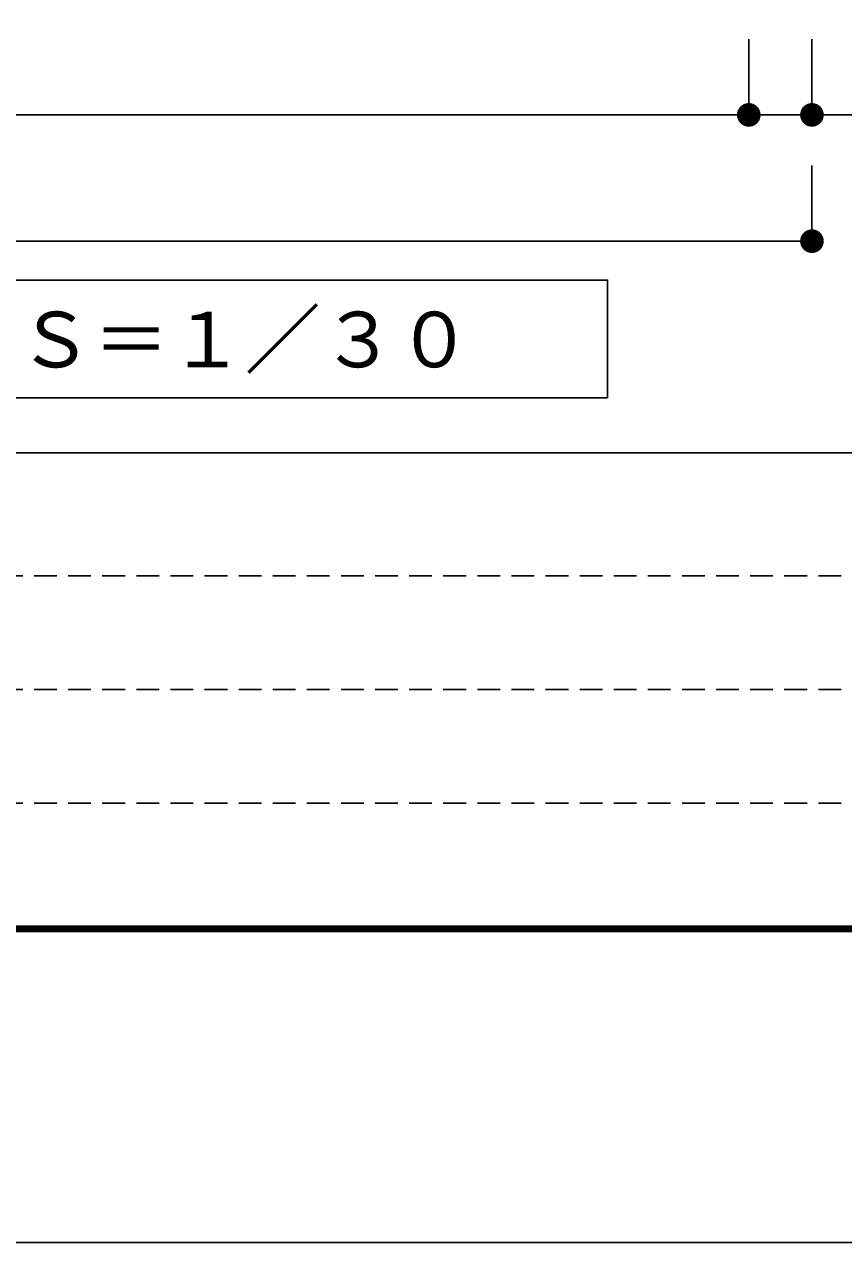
# Model space of a CAD drawing. Units: millimetres, scale not verified. Extents: x -24131 to 8910, y -6308 to 6308.
# Drawn here: x -4671 to -3374, y -6308 to -4378 of the extents above; entities that cross this region are included whole.
import ezdxf
from ezdxf.enums import TextEntityAlignment as Align

# ---------------------------------------------------------------- set-up
doc = ezdxf.new("R2010")
doc.units = ezdxf.units.MM
doc.header["$LTSCALE"] = 30
doc.linetypes.add('DASHED1', pattern=[1.8, 1.2, -0.6])
for name, color, linetype, lineweight in [('0-B_機器', 2, 'Continuous', 25), ('1-5_00クル-フ-6寸法', 132, 'Continuous', 25), ('1-9_図面枠', 7, 'Continuous', 25), ('1-A_Axis_waku', 7, 'Continuous', 25)]:
    doc.layers.add(name, color=color, linetype=linetype, lineweight=lineweight)
doc.styles.add('ＭＳ ゴシック', font='')
doc.styles.get('ＭＳ ゴシック').set_extended_font_data('MS Gothic')

msp = doc.modelspace()

# ---------------------------------------------------------------- linework, layer by layer
at = {"layer": '0-B_機器', "color": 3}
msp.add_lwpolyline([(-3747.83, -4969.36), (-3747.83, -4783.05), (-5777.16, -4783.05), (-5777.16, -4969.36)], close=True, dxfattribs=at)
at = {"layer": '1-5_00クル-フ-6寸法', "color": 4}
for p, q in [((-3524.26, -4401.52), (-3524.26, -4521.52)), ((-3524.26, -4401.52), (-3524.26, -4521.52)), ((-3424.26, -4401.52), (-3424.26, -4521.52)), ((-3524.26, -4521.52), (-6124.26, -4521.52)), ((-3524.26, -4521.52), (-3424.26, -4521.52)), ((-3425.76, -4521.52), (-3125.19, -4521.52)), ((-3424.26, -4601.52), (-3424.26, -4721.52)), ((-3424.26, -4721.52), (-6224.26, -4721.52))]:
    msp.add_line(p, q, dxfattribs=at)
at = {"layer": '1-5_00クル-フ-6寸法'}
for points in [[(-3524.26, -4521.52), (-3542.42, -4516.85), (-3541.7, -4514.62)], [(-3524.26, -4521.52), (-3542.42, -4516.85), (-3541.7, -4514.62)], [(-3524.26, -4521.52), (-3541.7, -4514.62), (-3540.69, -4512.48)], [(-3524.26, -4521.52), (-3541.7, -4514.62), (-3540.69, -4512.48)], [(-3524.26, -4521.52), (-3540.69, -4512.48), (-3539.43, -4510.5)], [(-3524.26, -4521.52), (-3540.69, -4512.48), (-3539.43, -4510.5)], [(-3524.26, -4521.52), (-3539.43, -4510.5), (-3537.93, -4508.68)], [(-3524.26, -4521.52), (-3539.43, -4510.5), (-3537.93, -4508.68)], [(-3524.26, -4521.52), (-3537.93, -4508.68), (-3536.22, -4507.07)], [(-3524.26, -4521.52), (-3537.93, -4508.68), (-3536.22, -4507.07)], [(-3524.26, -4521.52), (-3536.22, -4507.07), (-3534.31, -4505.69)], [(-3524.26, -4521.52), (-3536.22, -4507.07), (-3534.31, -4505.69)], [(-3524.26, -4521.52), (-3534.31, -4505.69), (-3532.25, -4504.55)], [(-3524.26, -4521.52), (-3534.31, -4505.69), (-3532.25, -4504.55)], [(-3524.26, -4521.52), (-3532.25, -4504.55), (-3530.06, -4503.69)], [(-3524.26, -4521.52), (-3532.25, -4504.55), (-3530.06, -4503.69)], [(-3524.26, -4521.52), (-3530.06, -4503.69), (-3527.78, -4503.1)], [(-3524.26, -4521.52), (-3530.06, -4503.69), (-3527.78, -4503.1)], [(-3524.26, -4521.52), (-3527.78, -4503.1), (-3525.44, -4502.8)], [(-3524.26, -4521.52), (-3527.78, -4503.1), (-3525.44, -4502.8)], [(-3524.26, -4521.52), (-3525.44, -4502.8), (-3523.09, -4502.8)], [(-3524.26, -4521.52), (-3525.44, -4502.8), (-3523.09, -4502.8)], [(-3524.26, -4521.52), (-3523.09, -4502.8), (-3520.75, -4503.1)], [(-3524.26, -4521.52), (-3523.09, -4502.8), (-3520.75, -4503.1)], [(-3524.26, -4521.52), (-3520.75, -4503.1), (-3518.47, -4503.69)], [(-3524.26, -4521.52), (-3520.75, -4503.1), (-3518.47, -4503.69)], [(-3524.26, -4521.52), (-3518.47, -4503.69), (-3516.28, -4504.55)], [(-3524.26, -4521.52), (-3518.47, -4503.69), (-3516.28, -4504.55)], [(-3524.26, -4521.52), (-3516.28, -4504.55), (-3514.22, -4505.69)], [(-3524.26, -4521.52), (-3516.28, -4504.55), (-3514.22, -4505.69)], [(-3524.26, -4521.52), (-3514.22, -4505.69), (-3512.31, -4507.07)], [(-3524.26, -4521.52), (-3514.22, -4505.69), (-3512.31, -4507.07)], [(-3524.26, -4521.52), (-3512.31, -4507.07), (-3510.6, -4508.68)], [(-3524.26, -4521.52), (-3512.31, -4507.07), (-3510.6, -4508.68)], [(-3524.26, -4521.52), (-3510.6, -4508.68), (-3509.09, -4510.5)], [(-3524.26, -4521.52), (-3510.6, -4508.68), (-3509.09, -4510.5)], [(-3524.26, -4521.52), (-3509.09, -4510.5), (-3507.83, -4512.48)], [(-3524.26, -4521.52), (-3509.09, -4510.5), (-3507.83, -4512.48)], [(-3524.26, -4521.52), (-3507.83, -4512.48), (-3506.83, -4514.62)], [(-3524.26, -4521.52), (-3507.83, -4512.48), (-3506.83, -4514.62)], [(-3524.26, -4521.52), (-3506.83, -4514.62), (-3506.1, -4516.85)], [(-3524.26, -4521.52), (-3506.83, -4514.62), (-3506.1, -4516.85)], [(-3424.26, -4521.52), (-3442.42, -4516.85), (-3441.7, -4514.62)], [(-3424.26, -4521.52), (-3441.7, -4514.62), (-3440.69, -4512.48)], [(-3424.26, -4521.52), (-3440.69, -4512.48), (-3439.43, -4510.5)], [(-3424.26, -4521.52), (-3439.43, -4510.5), (-3437.93, -4508.68)], [(-3424.26, -4521.52), (-3437.93, -4508.68), (-3436.21, -4507.07)], [(-3424.26, -4521.52), (-3436.21, -4507.07), (-3434.31, -4505.69)], [(-3424.26, -4521.52), (-3434.31, -4505.69), (-3432.25, -4504.55)], [(-3424.26, -4521.52), (-3432.25, -4504.55), (-3430.06, -4503.69)], [(-3424.26, -4521.52), (-3430.06, -4503.69), (-3427.78, -4503.1)], [(-3424.26, -4521.52), (-3427.78, -4503.1), (-3425.44, -4502.8)], [(-3424.26, -4521.52), (-3425.44, -4502.8), (-3423.08, -4502.8)], [(-3424.26, -4521.52), (-3423.08, -4502.8), (-3420.75, -4503.1)], [(-3424.26, -4521.52), (-3420.75, -4503.1), (-3418.47, -4503.69)], [(-3424.26, -4521.52), (-3418.47, -4503.69), (-3416.28, -4504.55)], [(-3424.26, -4521.52), (-3416.28, -4504.55), (-3414.22, -4505.69)], [(-3424.26, -4521.52), (-3414.22, -4505.69), (-3412.31, -4507.07)], [(-3424.26, -4521.52), (-3412.31, -4507.07), (-3410.59, -4508.68)], [(-3424.26, -4521.52), (-3410.59, -4508.68), (-3409.09, -4510.5)], [(-3424.26, -4521.52), (-3409.09, -4510.5), (-3407.83, -4512.48)], [(-3424.26, -4521.52), (-3407.83, -4512.48), (-3406.83, -4514.62)], [(-3424.26, -4521.52), (-3406.83, -4514.62), (-3406.1, -4516.85)], [(-3524.26, -4521.52), (-3543.01, -4521.52), (-3542.87, -4519.17)], [(-3524.26, -4521.52), (-3543.01, -4521.52), (-3542.87, -4519.17)], [(-3524.26, -4521.52), (-3542.87, -4523.87), (-3543.01, -4521.52)], [(-3524.26, -4521.52), (-3542.87, -4523.87), (-3543.01, -4521.52)], [(-3524.26, -4521.52), (-3542.87, -4519.17), (-3542.42, -4516.85)], [(-3524.26, -4521.52), (-3542.87, -4519.17), (-3542.42, -4516.85)], [(-3524.26, -4521.52), (-3542.42, -4526.18), (-3542.87, -4523.87)], [(-3524.26, -4521.52), (-3542.42, -4526.18), (-3542.87, -4523.87)], [(-3524.26, -4521.52), (-3541.7, -4528.42), (-3542.42, -4526.18)], [(-3524.26, -4521.52), (-3541.7, -4528.42), (-3542.42, -4526.18)], [(-3524.26, -4521.52), (-3540.69, -4530.55), (-3541.7, -4528.42)], [(-3524.26, -4521.52), (-3540.69, -4530.55), (-3541.7, -4528.42)], [(-3524.26, -4521.52), (-3539.43, -4532.54), (-3540.69, -4530.55)], [(-3524.26, -4521.52), (-3539.43, -4532.54), (-3540.69, -4530.55)], [(-3524.26, -4521.52), (-3537.93, -4534.35), (-3539.43, -4532.54)], [(-3524.26, -4521.52), (-3537.93, -4534.35), (-3539.43, -4532.54)], [(-3524.26, -4521.52), (-3536.22, -4535.96), (-3537.93, -4534.35)], [(-3524.26, -4521.52), (-3536.22, -4535.96), (-3537.93, -4534.35)], [(-3524.26, -4521.52), (-3534.31, -4537.35), (-3536.22, -4535.96)], [(-3524.26, -4521.52), (-3534.31, -4537.35), (-3536.22, -4535.96)], [(-3524.26, -4521.52), (-3532.25, -4538.48), (-3534.31, -4537.35)], [(-3524.26, -4521.52), (-3532.25, -4538.48), (-3534.31, -4537.35)], [(-3524.26, -4521.52), (-3530.06, -4539.35), (-3532.25, -4538.48)], [(-3524.26, -4521.52), (-3530.06, -4539.35), (-3532.25, -4538.48)], [(-3524.26, -4521.52), (-3527.78, -4539.94), (-3530.06, -4539.35)], [(-3524.26, -4521.52), (-3527.78, -4539.94), (-3530.06, -4539.35)], [(-3524.26, -4521.52), (-3525.44, -4540.23), (-3527.78, -4539.94)], [(-3524.26, -4521.52), (-3525.44, -4540.23), (-3527.78, -4539.94)], [(-3524.26, -4521.52), (-3523.09, -4540.23), (-3525.44, -4540.23)], [(-3524.26, -4521.52), (-3523.09, -4540.23), (-3525.44, -4540.23)], [(-3524.26, -4521.52), (-3506.1, -4516.85), (-3505.66, -4519.17)], [(-3524.26, -4521.52), (-3506.1, -4516.85), (-3505.66, -4519.17)], [(-3524.26, -4521.52), (-3505.66, -4519.17), (-3505.51, -4521.52)], [(-3524.26, -4521.52), (-3505.66, -4519.17), (-3505.51, -4521.52)], [(-3524.26, -4521.52), (-3520.75, -4539.94), (-3523.09, -4540.23)], [(-3524.26, -4521.52), (-3518.47, -4539.35), (-3520.75, -4539.94)], [(-3524.26, -4521.52), (-3516.28, -4538.48), (-3518.47, -4539.35)], [(-3524.26, -4521.52), (-3514.22, -4537.35), (-3516.28, -4538.48)], [(-3524.26, -4521.52), (-3512.31, -4535.96), (-3514.22, -4537.35)], [(-3524.26, -4521.52), (-3510.6, -4534.35), (-3512.31, -4535.96)], [(-3524.26, -4521.52), (-3509.09, -4532.54), (-3510.6, -4534.35)], [(-3524.26, -4521.52), (-3507.83, -4530.55), (-3509.09, -4532.54)], [(-3524.26, -4521.52), (-3506.83, -4528.42), (-3507.83, -4530.55)], [(-3524.26, -4521.52), (-3506.1, -4526.18), (-3506.83, -4528.42)], [(-3524.26, -4521.52), (-3505.66, -4523.87), (-3506.1, -4526.18)], [(-3524.26, -4521.52), (-3505.51, -4521.52), (-3505.66, -4523.87)], [(-3524.26, -4521.52), (-3520.75, -4539.94), (-3523.09, -4540.23)], [(-3524.26, -4521.52), (-3518.47, -4539.35), (-3520.75, -4539.94)], [(-3524.26, -4521.52), (-3516.28, -4538.48), (-3518.47, -4539.35)], [(-3524.26, -4521.52), (-3514.22, -4537.35), (-3516.28, -4538.48)], [(-3524.26, -4521.52), (-3512.31, -4535.96), (-3514.22, -4537.35)], [(-3524.26, -4521.52), (-3510.6, -4534.35), (-3512.31, -4535.96)], [(-3524.26, -4521.52), (-3509.09, -4532.54), (-3510.6, -4534.35)], [(-3524.26, -4521.52), (-3507.83, -4530.55), (-3509.09, -4532.54)], [(-3524.26, -4521.52), (-3506.83, -4528.42), (-3507.83, -4530.55)], [(-3524.26, -4521.52), (-3506.1, -4526.18), (-3506.83, -4528.42)], [(-3524.26, -4521.52), (-3505.66, -4523.87), (-3506.1, -4526.18)], [(-3524.26, -4521.52), (-3505.51, -4521.52), (-3505.66, -4523.87)], [(-3424.26, -4521.52), (-3443.01, -4521.52), (-3442.86, -4519.17)], [(-3424.26, -4521.52), (-3442.86, -4523.87), (-3443.01, -4521.52)], [(-3424.26, -4521.52), (-3442.86, -4519.17), (-3442.42, -4516.85)], [(-3424.26, -4521.52), (-3442.42, -4526.18), (-3442.86, -4523.87)], [(-3424.26, -4521.52), (-3441.7, -4528.42), (-3442.42, -4526.18)], [(-3424.26, -4521.52), (-3440.69, -4530.55), (-3441.7, -4528.42)], [(-3424.26, -4521.52), (-3439.43, -4532.54), (-3440.69, -4530.55)], [(-3424.26, -4521.52), (-3437.93, -4534.35), (-3439.43, -4532.54)], [(-3424.26, -4521.52), (-3436.21, -4535.96), (-3437.93, -4534.35)], [(-3424.26, -4521.52), (-3434.31, -4537.35), (-3436.21, -4535.96)], [(-3424.26, -4521.52), (-3432.25, -4538.48), (-3434.31, -4537.35)], [(-3424.26, -4521.52), (-3430.06, -4539.35), (-3432.25, -4538.48)], [(-3424.26, -4521.52), (-3427.78, -4539.94), (-3430.06, -4539.35)], [(-3424.26, -4521.52), (-3425.44, -4540.23), (-3427.78, -4539.94)], [(-3424.26, -4521.52), (-3423.08, -4540.23), (-3425.44, -4540.23)], [(-3424.26, -4521.52), (-3406.1, -4516.85), (-3405.66, -4519.17)], [(-3424.26, -4521.52), (-3405.66, -4519.17), (-3405.51, -4521.52)], [(-3424.26, -4521.52), (-3420.75, -4539.94), (-3423.08, -4540.23)], [(-3424.26, -4521.52), (-3418.47, -4539.35), (-3420.75, -4539.94)], [(-3424.26, -4521.52), (-3416.28, -4538.48), (-3418.47, -4539.35)], [(-3424.26, -4521.52), (-3414.22, -4537.35), (-3416.28, -4538.48)], [(-3424.26, -4521.52), (-3412.31, -4535.96), (-3414.22, -4537.35)], [(-3424.26, -4521.52), (-3410.59, -4534.35), (-3412.31, -4535.96)], [(-3424.26, -4521.52), (-3409.09, -4532.54), (-3410.59, -4534.35)], [(-3424.26, -4521.52), (-3407.83, -4530.55), (-3409.09, -4532.54)], [(-3424.26, -4521.52), (-3406.83, -4528.42), (-3407.83, -4530.55)], [(-3424.26, -4521.52), (-3406.1, -4526.18), (-3406.83, -4528.42)], [(-3424.26, -4521.52), (-3405.66, -4523.87), (-3406.1, -4526.18)], [(-3424.26, -4521.52), (-3405.51, -4521.52), (-3405.66, -4523.87)], [(-3424.26, -4721.52), (-3437.93, -4708.68), (-3436.21, -4707.07)], [(-3424.26, -4721.52), (-3436.21, -4707.07), (-3434.31, -4705.69)], [(-3424.26, -4721.52), (-3434.31, -4705.69), (-3432.25, -4704.55)], [(-3424.26, -4721.52), (-3432.25, -4704.55), (-3430.06, -4703.69)], [(-3424.26, -4721.52), (-3430.06, -4703.69), (-3427.78, -4703.1)], [(-3424.26, -4721.52), (-3427.78, -4703.1), (-3425.44, -4702.8)], [(-3424.26, -4721.52), (-3425.44, -4702.8), (-3423.08, -4702.8)], [(-3424.26, -4721.52), (-3423.08, -4702.8), (-3420.75, -4703.1)], [(-3424.26, -4721.52), (-3420.75, -4703.1), (-3418.47, -4703.69)], [(-3424.26, -4721.52), (-3418.47, -4703.69), (-3416.28, -4704.55)], [(-3424.26, -4721.52), (-3416.28, -4704.55), (-3414.22, -4705.69)], [(-3424.26, -4721.52), (-3414.22, -4705.69), (-3412.31, -4707.07)], [(-3424.26, -4721.52), (-3412.31, -4707.07), (-3410.59, -4708.68)], [(-3424.26, -4721.52), (-3443.01, -4721.52), (-3442.86, -4719.17)], [(-3424.26, -4721.52), (-3442.86, -4723.87), (-3443.01, -4721.52)], [(-3424.26, -4721.52), (-3442.86, -4719.17), (-3442.42, -4716.85)], [(-3424.26, -4721.52), (-3442.42, -4726.18), (-3442.86, -4723.87)], [(-3424.26, -4721.52), (-3442.42, -4716.85), (-3441.7, -4714.62)], [(-3424.26, -4721.52), (-3441.7, -4728.42), (-3442.42, -4726.18)], [(-3424.26, -4721.52), (-3441.7, -4714.62), (-3440.69, -4712.48)], [(-3424.26, -4721.52), (-3440.69, -4730.55), (-3441.7, -4728.42)], [(-3424.26, -4721.52), (-3440.69, -4712.48), (-3439.43, -4710.5)], [(-3424.26, -4721.52), (-3439.43, -4732.54), (-3440.69, -4730.55)], [(-3424.26, -4721.52), (-3439.43, -4710.5), (-3437.93, -4708.68)], [(-3424.26, -4721.52), (-3437.93, -4734.35), (-3439.43, -4732.54)], [(-3424.26, -4721.52), (-3436.21, -4735.96), (-3437.93, -4734.35)], [(-3424.26, -4721.52), (-3434.31, -4737.35), (-3436.21, -4735.96)], [(-3424.26, -4721.52), (-3432.25, -4738.48), (-3434.31, -4737.35)], [(-3424.26, -4721.52), (-3430.06, -4739.35), (-3432.25, -4738.48)], [(-3424.26, -4721.52), (-3427.78, -4739.94), (-3430.06, -4739.35)], [(-3424.26, -4721.52), (-3425.44, -4740.23), (-3427.78, -4739.94)], [(-3424.26, -4721.52), (-3423.08, -4740.23), (-3425.44, -4740.23)], [(-3424.26, -4721.52), (-3410.59, -4708.68), (-3409.09, -4710.5)], [(-3424.26, -4721.52), (-3409.09, -4710.5), (-3407.83, -4712.48)], [(-3424.26, -4721.52), (-3407.83, -4712.48), (-3406.83, -4714.62)], [(-3424.26, -4721.52), (-3406.83, -4714.62), (-3406.1, -4716.85)], [(-3424.26, -4721.52), (-3406.1, -4716.85), (-3405.66, -4719.17)], [(-3424.26, -4721.52), (-3405.66, -4719.17), (-3405.51, -4721.52)], [(-3424.26, -4721.52), (-3420.75, -4739.94), (-3423.08, -4740.23)], [(-3424.26, -4721.52), (-3418.47, -4739.35), (-3420.75, -4739.94)], [(-3424.26, -4721.52), (-3416.28, -4738.48), (-3418.47, -4739.35)], [(-3424.26, -4721.52), (-3414.22, -4737.35), (-3416.28, -4738.48)], [(-3424.26, -4721.52), (-3412.31, -4735.96), (-3414.22, -4737.35)], [(-3424.26, -4721.52), (-3410.59, -4734.35), (-3412.31, -4735.96)], [(-3424.26, -4721.52), (-3409.09, -4732.54), (-3410.59, -4734.35)], [(-3424.26, -4721.52), (-3407.83, -4730.55), (-3409.09, -4732.54)], [(-3424.26, -4721.52), (-3406.83, -4728.42), (-3407.83, -4730.55)], [(-3424.26, -4721.52), (-3406.1, -4726.18), (-3406.83, -4728.42)], [(-3424.26, -4721.52), (-3405.66, -4723.87), (-3406.1, -4726.18)], [(-3424.26, -4721.52), (-3405.51, -4721.52), (-3405.66, -4723.87)]]:
    msp.add_solid(points, dxfattribs=at)
at = {"layer": '1-9_図面枠'}
msp.add_lwpolyline([(-8910, -6307.5), (-8910, 6307.5), (8910, 6307.5), (8910, -6307.5)], close=True, dxfattribs=at)
at = {"layer": '1-A_Axis_waku'}
for p, q in [((-7770, -5056.5), (8400, -5056.5)), ((8400.6, -5807.1), (-7770.6, -5807.1)), ((-7770, -5806.5), (8400, -5806.5)), ((8408.4, -5814.9), (-7778.4, -5814.9)), ((8407.8, -5814.3), (-7777.8, -5814.3)), ((8407.2, -5813.7), (-7777.2, -5813.7)), ((8406.6, -5813.1), (-7776.6, -5813.1)), ((8406, -5812.5), (-7776, -5812.5)), ((8405.4, -5811.9), (-7775.4, -5811.9)), ((8404.8, -5811.3), (-7774.8, -5811.3)), ((8404.2, -5810.7), (-7774.2, -5810.7)), ((8403.6, -5810.1), (-7773.6, -5810.1)), ((8403, -5809.5), (-7773, -5809.5)), ((8402.4, -5808.9), (-7772.4, -5808.9)), ((8401.8, -5808.3), (-7771.8, -5808.3)), ((8401.2, -5807.7), (-7771.2, -5807.7))]:
    msp.add_line(p, q, dxfattribs=at)
at = {"layer": '1-A_Axis_waku', "linetype": 'DASHED1'}
for p, q in [((240, -5251.5), (-7770, -5251.5)), ((240, -5431.5), (-7770, -5431.5)), ((240, -5611.5), (-7770, -5611.5))]:
    msp.add_line(p, q, dxfattribs=at)

# ---------------------------------------------------------------- texts
at = {"layer": '0-B_機器', "color": 4, "style": 'ＭＳ ゴシック'}
msp.add_text('Ｓ＝１／３０', height=87.98, dxfattribs=at).set_placement((-4682.36, -4947.65), align=Align.BOTTOM_LEFT)

doc.saveas('drawing.dxf')
